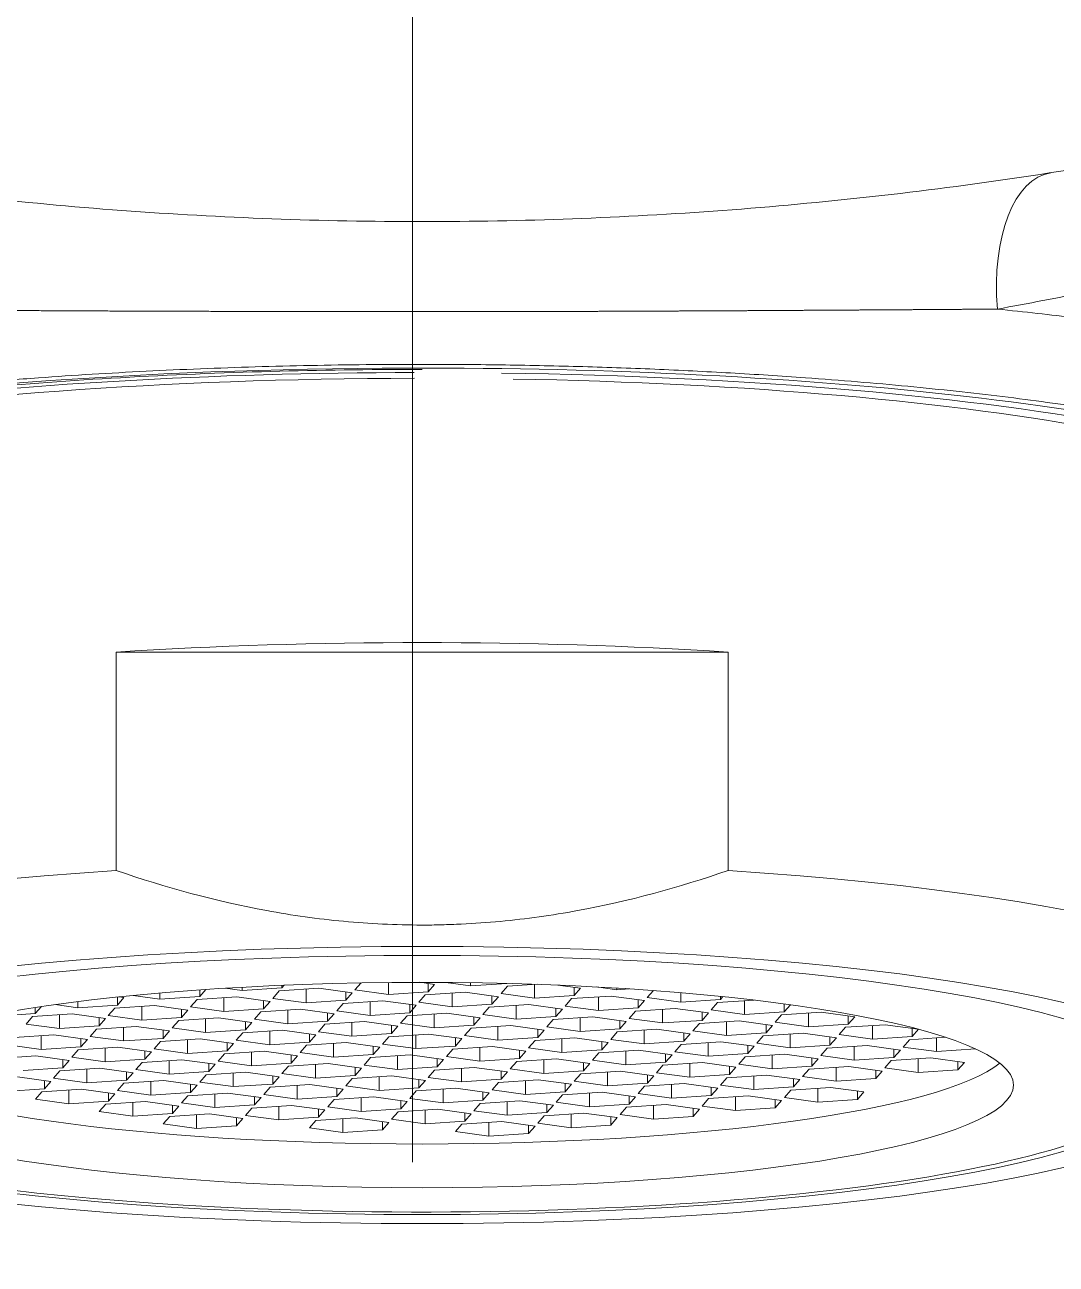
# Model space of a CAD drawing. Header units: millimetres. Extents: x 8809 to 9650, y -1874 to -1279.
# Drawn here: x 9049.25 to 9063.21, y -1495.87 to -1479.09 of the extents above; entities that cross this region are included whole.
import ezdxf

# ---------------------------------------------------------------- set-up
doc = ezdxf.new("R2010")
doc.units = ezdxf.units.MM
doc.linetypes.add('CENTER2', pattern=[28.575, 19.05, -3.175, 3.175, -3.175])
doc.layers.add('CENTER', color=1, linetype='CENTER2', lineweight=15)

msp = doc.modelspace()

# ---------------------------------------------------------------- linework, layer by layer
at = {"linetype": 'Continuous', "lineweight": 18, "extrusion": (0, 1, 0)}
for p, q in [((9058.767, -1487.584), (9050.488, -1487.584)), ((9050.488, -1490.538), (9050.488, -1487.584)), ((9058.767, -1487.584), (9058.767, -1490.538)), ((9052.729, -1492.127), (9052.761, -1492.091)), ((9052.729, -1492.127), (9052.729, -1492.092)), ((9053.718, -1492.153), (9053.8, -1492.06)), ((9054.17, -1492.215), (9054.17, -1492.055)), ((9054.595, -1492.052), (9054.794, -1492.08)), ((9054.707, -1492.179), (9054.707, -1492.068)), ((9054.794, -1492.08), (9054.707, -1492.179)), ((9055.282, -1492.1), (9054.946, -1492.054)), ((9055.282, -1492.1), (9055.282, -1492.057)), ((9055.773, -1492.067), (9055.282, -1492.1)), ((9055.782, -1492.106), (9056.182, -1492.079)), ((9056.147, -1492.267), (9056.147, -1492.081)), ((9056.464, -1492.09), (9056.771, -1492.132)), ((9050.505, -1492.359), (9050.505, -1492.251)), ((9050.505, -1492.359), (9050.592, -1492.259)), ((9050.592, -1492.259), (9050.521, -1492.249)), ((9050.719, -1492.229), (9051.08, -1492.279)), ((9051.08, -1492.279), (9051.08, -1492.196)), ((9051.08, -1492.279), (9051.617, -1492.243)), ((9052.118, -1492.249), (9051.581, -1492.285)), ((9051.617, -1492.243), (9051.699, -1492.149)), ((9051.617, -1492.243), (9051.617, -1492.155)), ((9051.945, -1492.447), (9051.945, -1492.261)), ((9051.963, -1492.132), (9052.192, -1492.163)), ((9052.569, -1492.311), (9052.118, -1492.249)), ((9052.192, -1492.163), (9052.192, -1492.118)), ((9052.192, -1492.163), (9052.729, -1492.127)), ((9052.693, -1492.169), (9052.606, -1492.269)), ((9052.606, -1492.269), (9053.058, -1492.331)), ((9053.23, -1492.133), (9052.693, -1492.169)), ((9053.058, -1492.331), (9053.058, -1492.145)), ((9053.681, -1492.195), (9053.23, -1492.133)), ((9053.595, -1492.295), (9053.595, -1492.183)), ((9053.595, -1492.295), (9053.681, -1492.195)), ((9054.17, -1492.215), (9053.718, -1492.153)), ((9054.707, -1492.179), (9054.17, -1492.215)), ((9054.583, -1492.321), (9054.67, -1492.221)), ((9054.67, -1492.221), (9055.207, -1492.185)), ((9055.035, -1492.383), (9055.035, -1492.197)), ((9055.207, -1492.185), (9055.659, -1492.247)), ((9055.572, -1492.347), (9055.572, -1492.235)), ((9055.659, -1492.247), (9055.572, -1492.347)), ((9055.696, -1492.205), (9055.782, -1492.106)), ((9056.147, -1492.267), (9055.696, -1492.205)), ((9056.684, -1492.231), (9056.147, -1492.267)), ((9056.648, -1492.273), (9057.185, -1492.237)), ((9056.684, -1492.231), (9056.684, -1492.12)), ((9056.771, -1492.132), (9056.684, -1492.231)), ((9057.26, -1492.152), (9056.988, -1492.114)), ((9057.013, -1492.435), (9057.013, -1492.249)), ((9057.185, -1492.237), (9057.636, -1492.299)), ((9057.26, -1492.152), (9057.26, -1492.13)), ((9057.428, -1492.14), (9057.26, -1492.152)), ((9057.673, -1492.257), (9057.755, -1492.163)), ((9058.125, -1492.319), (9057.673, -1492.257)), ((9058.125, -1492.319), (9058.125, -1492.192)), ((9058.662, -1492.283), (9058.662, -1492.242)), ((9058.695, -1492.245), (9058.662, -1492.283)), ((9049.393, -1492.474), (9049.476, -1492.379)), ((9049.393, -1492.474), (9049.393, -1492.391)), ((9049.661, -1492.352), (9049.968, -1492.395)), ((9049.968, -1492.395), (9049.968, -1492.312)), ((9049.968, -1492.395), (9050.505, -1492.359)), ((9050.468, -1492.401), (9050.381, -1492.5)), ((9051.005, -1492.365), (9050.468, -1492.401)), ((9050.833, -1492.562), (9050.833, -1492.376)), ((9051.457, -1492.427), (9051.005, -1492.365)), ((9051.37, -1492.526), (9051.37, -1492.415)), ((9051.37, -1492.526), (9051.457, -1492.427)), ((9051.581, -1492.285), (9051.494, -1492.385)), ((9051.494, -1492.385), (9051.945, -1492.447)), ((9051.945, -1492.447), (9052.482, -1492.411)), ((9052.446, -1492.453), (9052.983, -1492.417)), ((9052.482, -1492.411), (9052.482, -1492.299)), ((9052.482, -1492.411), (9052.569, -1492.311)), ((9052.811, -1492.614), (9052.811, -1492.428)), ((9052.983, -1492.417), (9053.435, -1492.479)), ((9053.058, -1492.331), (9053.595, -1492.295)), ((9053.558, -1492.337), (9053.471, -1492.437)), ((9053.471, -1492.437), (9053.923, -1492.499)), ((9054.095, -1492.301), (9053.558, -1492.337)), ((9053.923, -1492.499), (9053.923, -1492.313)), ((9054.547, -1492.363), (9054.095, -1492.301)), ((9054.46, -1492.463), (9054.46, -1492.351)), ((9054.46, -1492.463), (9054.547, -1492.363)), ((9055.035, -1492.383), (9054.583, -1492.321)), ((9055.572, -1492.347), (9055.035, -1492.383)), ((9055.449, -1492.489), (9055.535, -1492.389)), ((9055.535, -1492.389), (9056.072, -1492.353)), ((9055.9, -1492.55), (9055.9, -1492.365)), ((9056.072, -1492.353), (9056.524, -1492.415)), ((9056.437, -1492.515), (9056.437, -1492.403)), ((9056.524, -1492.415), (9056.437, -1492.515)), ((9056.561, -1492.373), (9056.648, -1492.273)), ((9057.013, -1492.435), (9056.561, -1492.373)), ((9057.55, -1492.399), (9057.013, -1492.435)), ((9057.513, -1492.441), (9058.05, -1492.405)), ((9057.55, -1492.399), (9057.55, -1492.287)), ((9057.636, -1492.299), (9057.55, -1492.399)), ((9057.878, -1492.602), (9057.878, -1492.417)), ((9058.05, -1492.405), (9058.502, -1492.467)), ((9058.662, -1492.283), (9058.125, -1492.319)), ((9058.538, -1492.425), (9058.625, -1492.325)), ((9058.99, -1492.487), (9058.538, -1492.425)), ((9058.625, -1492.325), (9059.12, -1492.292)), ((9058.99, -1492.487), (9058.99, -1492.301)), ((9059.527, -1492.451), (9059.527, -1492.343)), ((9059.611, -1492.355), (9059.527, -1492.451)), ((9048.856, -1492.51), (9049.393, -1492.474)), ((9049.356, -1492.516), (9049.269, -1492.616)), ((9049.893, -1492.48), (9049.356, -1492.516)), ((9049.721, -1492.678), (9049.721, -1492.492)), ((9050.345, -1492.542), (9049.893, -1492.48)), ((9050.258, -1492.642), (9050.258, -1492.53)), ((9050.258, -1492.642), (9050.345, -1492.542)), ((9050.381, -1492.5), (9050.833, -1492.562)), ((9050.833, -1492.562), (9051.37, -1492.526)), ((9051.247, -1492.668), (9051.334, -1492.568)), ((9051.334, -1492.568), (9051.871, -1492.532)), ((9051.698, -1492.73), (9051.698, -1492.544)), ((9051.871, -1492.532), (9052.322, -1492.594)), ((9052.235, -1492.694), (9052.235, -1492.582)), ((9052.322, -1492.594), (9052.235, -1492.694)), ((9052.359, -1492.552), (9052.446, -1492.453)), ((9052.811, -1492.614), (9052.359, -1492.552)), ((9053.348, -1492.578), (9052.811, -1492.614)), ((9053.311, -1492.62), (9053.848, -1492.584)), ((9053.348, -1492.578), (9053.348, -1492.467)), ((9053.435, -1492.479), (9053.348, -1492.578)), ((9053.676, -1492.782), (9053.676, -1492.596)), ((9053.848, -1492.584), (9054.3, -1492.646)), ((9053.923, -1492.499), (9054.46, -1492.463)), ((9054.423, -1492.505), (9054.336, -1492.604)), ((9054.336, -1492.604), (9054.788, -1492.666)), ((9054.96, -1492.469), (9054.423, -1492.505)), ((9054.788, -1492.666), (9054.788, -1492.48)), ((9055.412, -1492.531), (9054.96, -1492.469)), ((9055.325, -1492.63), (9055.325, -1492.519)), ((9055.325, -1492.63), (9055.412, -1492.531)), ((9055.9, -1492.55), (9055.449, -1492.489)), ((9056.437, -1492.515), (9055.9, -1492.55)), ((9056.314, -1492.656), (9056.401, -1492.557)), ((9056.401, -1492.557), (9056.938, -1492.521)), ((9056.766, -1492.718), (9056.766, -1492.532)), ((9056.938, -1492.521), (9057.389, -1492.583)), ((9057.303, -1492.682), (9057.303, -1492.571)), ((9057.389, -1492.583), (9057.303, -1492.682)), ((9057.426, -1492.541), (9057.513, -1492.441)), ((9057.878, -1492.602), (9057.426, -1492.541)), ((9058.415, -1492.567), (9057.878, -1492.602)), ((9058.378, -1492.609), (9058.915, -1492.573)), ((9058.415, -1492.567), (9058.415, -1492.455)), ((9058.502, -1492.467), (9058.415, -1492.567)), ((9058.743, -1492.77), (9058.743, -1492.584)), ((9058.915, -1492.573), (9059.367, -1492.635)), ((9059.527, -1492.451), (9058.99, -1492.487)), ((9059.404, -1492.593), (9059.49, -1492.493)), ((9059.855, -1492.654), (9059.404, -1492.593)), ((9059.49, -1492.493), (9060.027, -1492.457)), ((9059.855, -1492.654), (9059.855, -1492.469)), ((9060.027, -1492.457), (9060.479, -1492.519)), ((9060.392, -1492.619), (9060.392, -1492.507)), ((9060.479, -1492.519), (9060.392, -1492.619)), ((9049.109, -1492.8), (9049.646, -1492.764)), ((9049.269, -1492.616), (9049.721, -1492.678)), ((9049.646, -1492.764), (9050.098, -1492.826)), ((9049.721, -1492.678), (9050.258, -1492.642)), ((9050.135, -1492.784), (9050.221, -1492.684)), ((9050.221, -1492.684), (9050.758, -1492.648)), ((9050.586, -1492.845), (9050.586, -1492.66)), ((9050.758, -1492.648), (9051.21, -1492.71)), ((9051.123, -1492.81), (9051.123, -1492.698)), ((9051.21, -1492.71), (9051.123, -1492.81)), ((9051.698, -1492.73), (9051.247, -1492.668)), ((9052.235, -1492.694), (9051.698, -1492.73)), ((9052.112, -1492.836), (9052.199, -1492.736)), ((9052.199, -1492.736), (9052.736, -1492.7)), ((9052.564, -1492.897), (9052.564, -1492.712)), ((9052.736, -1492.7), (9053.188, -1492.762)), ((9053.101, -1492.862), (9053.101, -1492.75)), ((9053.188, -1492.762), (9053.101, -1492.862)), ((9053.224, -1492.72), (9053.311, -1492.62)), ((9053.676, -1492.782), (9053.224, -1492.72)), ((9054.213, -1492.746), (9053.676, -1492.782)), ((9054.176, -1492.788), (9054.713, -1492.752)), ((9054.213, -1492.746), (9054.213, -1492.634)), ((9054.3, -1492.646), (9054.213, -1492.746)), ((9054.541, -1492.949), (9054.541, -1492.764)), ((9054.713, -1492.752), (9055.165, -1492.814)), ((9054.788, -1492.666), (9055.325, -1492.63)), ((9055.202, -1492.772), (9055.289, -1492.672)), ((9055.653, -1492.834), (9055.202, -1492.772)), ((9055.289, -1492.672), (9055.826, -1492.636)), ((9055.653, -1492.834), (9055.653, -1492.648)), ((9055.826, -1492.636), (9056.277, -1492.698)), ((9056.19, -1492.798), (9056.19, -1492.686)), ((9056.277, -1492.698), (9056.19, -1492.798)), ((9056.766, -1492.718), (9056.314, -1492.656)), ((9057.303, -1492.682), (9056.766, -1492.718)), ((9057.179, -1492.824), (9057.266, -1492.724)), ((9057.266, -1492.724), (9057.803, -1492.688)), ((9057.631, -1492.886), (9057.631, -1492.7)), ((9057.803, -1492.688), (9058.255, -1492.75)), ((9058.168, -1492.85), (9058.168, -1492.738)), ((9058.255, -1492.75), (9058.168, -1492.85)), ((9058.291, -1492.708), (9058.378, -1492.609)), ((9058.743, -1492.77), (9058.291, -1492.708)), ((9059.28, -1492.734), (9058.743, -1492.77)), ((9059.243, -1492.776), (9059.78, -1492.74)), ((9059.28, -1492.734), (9059.28, -1492.623)), ((9059.367, -1492.635), (9059.28, -1492.734)), ((9059.608, -1492.938), (9059.608, -1492.752)), ((9059.78, -1492.74), (9060.232, -1492.802)), ((9060.392, -1492.619), (9059.855, -1492.654)), ((9060.269, -1492.76), (9060.356, -1492.661)), ((9060.721, -1492.822), (9060.269, -1492.76)), ((9060.356, -1492.661), (9060.893, -1492.625)), ((9060.721, -1492.822), (9060.721, -1492.636)), ((9060.893, -1492.625), (9061.34, -1492.686)), ((9061.258, -1492.786), (9061.258, -1492.675)), ((9061.344, -1492.687), (9061.258, -1492.786)), ((9049.474, -1492.961), (9049.022, -1492.899)), ((9049.474, -1492.961), (9049.474, -1492.775)), ((9050.011, -1492.925), (9049.474, -1492.961)), ((9049.974, -1492.967), (9050.511, -1492.931)), ((9050.011, -1492.925), (9050.011, -1492.814)), ((9050.098, -1492.826), (9050.011, -1492.925)), ((9050.586, -1492.845), (9050.135, -1492.784)), ((9050.511, -1492.931), (9050.963, -1492.993)), ((9051.123, -1492.81), (9050.586, -1492.845)), ((9051, -1492.951), (9051.087, -1492.852)), ((9051.087, -1492.852), (9051.624, -1492.816)), ((9051.452, -1493.013), (9051.452, -1492.827)), ((9051.624, -1492.816), (9052.075, -1492.878)), ((9051.989, -1492.977), (9051.989, -1492.866)), ((9052.075, -1492.878), (9051.989, -1492.977)), ((9052.564, -1492.897), (9052.112, -1492.836)), ((9053.101, -1492.862), (9052.564, -1492.897)), ((9052.977, -1493.003), (9053.064, -1492.904)), ((9053.064, -1492.904), (9053.601, -1492.868)), ((9053.429, -1493.065), (9053.429, -1492.879)), ((9053.601, -1492.868), (9054.053, -1492.93)), ((9053.966, -1493.029), (9053.966, -1492.918)), ((9054.053, -1492.93), (9053.966, -1493.029)), ((9054.089, -1492.888), (9054.176, -1492.788)), ((9054.541, -1492.949), (9054.089, -1492.888)), ((9055.078, -1492.914), (9054.541, -1492.949)), ((9055.042, -1492.956), (9055.579, -1492.92)), ((9055.078, -1492.914), (9055.078, -1492.802)), ((9055.165, -1492.814), (9055.078, -1492.914)), ((9055.406, -1493.117), (9055.406, -1492.931)), ((9055.579, -1492.92), (9056.03, -1492.982)), ((9056.19, -1492.798), (9055.653, -1492.834)), ((9056.067, -1492.939), (9056.154, -1492.84)), ((9056.519, -1493.001), (9056.067, -1492.939)), ((9056.154, -1492.84), (9056.691, -1492.804)), ((9056.519, -1493.001), (9056.519, -1492.815)), ((9056.691, -1492.804), (9057.143, -1492.866)), ((9057.056, -1492.965), (9057.056, -1492.854)), ((9057.143, -1492.866), (9057.056, -1492.965)), ((9057.631, -1492.886), (9057.179, -1492.824)), ((9058.168, -1492.85), (9057.631, -1492.886)), ((9058.044, -1492.991), (9058.131, -1492.892)), ((9058.131, -1492.892), (9058.668, -1492.856)), ((9058.496, -1493.053), (9058.496, -1492.867)), ((9058.668, -1492.856), (9059.12, -1492.918)), ((9059.033, -1493.017), (9059.033, -1492.906)), ((9059.12, -1492.918), (9059.033, -1493.017)), ((9059.157, -1492.876), (9059.243, -1492.776)), ((9059.608, -1492.938), (9059.157, -1492.876)), ((9060.145, -1492.902), (9059.608, -1492.938)), ((9060.109, -1492.944), (9060.646, -1492.908)), ((9060.145, -1492.902), (9060.145, -1492.79)), ((9060.232, -1492.802), (9060.145, -1492.902)), ((9060.474, -1493.105), (9060.474, -1492.919)), ((9060.646, -1492.908), (9061.097, -1492.97)), ((9061.258, -1492.786), (9060.721, -1492.822)), ((9061.134, -1492.928), (9061.221, -1492.828)), ((9061.586, -1492.99), (9061.134, -1492.928)), ((9061.221, -1492.828), (9061.709, -1492.796)), ((9061.586, -1492.99), (9061.586, -1492.804)), ((9048.862, -1493.083), (9049.399, -1493.047)), ((9049.399, -1493.047), (9049.851, -1493.109)), ((9049.764, -1493.208), (9049.764, -1493.097)), ((9049.888, -1493.067), (9049.974, -1492.967)), ((9050.339, -1493.129), (9049.888, -1493.067)), ((9050.339, -1493.129), (9050.339, -1492.943)), ((9050.876, -1493.093), (9050.339, -1493.129)), ((9050.84, -1493.135), (9051.377, -1493.099)), ((9050.876, -1493.093), (9050.876, -1492.981)), ((9050.963, -1492.993), (9050.876, -1493.093)), ((9051.452, -1493.013), (9051, -1492.951)), ((9051.377, -1493.099), (9051.828, -1493.161)), ((9051.989, -1492.977), (9051.452, -1493.013)), ((9051.865, -1493.119), (9051.952, -1493.019)), ((9051.952, -1493.019), (9052.489, -1492.983)), ((9052.317, -1493.181), (9052.317, -1492.995)), ((9052.489, -1492.983), (9052.941, -1493.045)), ((9052.854, -1493.145), (9052.854, -1493.033)), ((9052.941, -1493.045), (9052.854, -1493.145)), ((9053.429, -1493.065), (9052.977, -1493.003)), ((9053.966, -1493.029), (9053.429, -1493.065)), ((9053.843, -1493.171), (9053.929, -1493.071)), ((9053.929, -1493.071), (9054.466, -1493.035)), ((9054.294, -1493.233), (9054.294, -1493.047)), ((9054.466, -1493.035), (9054.918, -1493.097)), ((9054.831, -1493.197), (9054.831, -1493.085)), ((9054.918, -1493.097), (9054.831, -1493.197)), ((9054.955, -1493.055), (9055.042, -1492.956)), ((9055.406, -1493.117), (9054.955, -1493.055)), ((9055.943, -1493.081), (9055.406, -1493.117)), ((9055.907, -1493.123), (9056.444, -1493.087)), ((9055.943, -1493.081), (9055.943, -1492.97)), ((9056.03, -1492.982), (9055.943, -1493.081)), ((9056.272, -1493.285), (9056.272, -1493.099)), ((9056.444, -1493.087), (9056.896, -1493.149)), ((9057.056, -1492.965), (9056.519, -1493.001)), ((9056.932, -1493.107), (9057.019, -1493.008)), ((9057.384, -1493.169), (9056.932, -1493.107)), ((9057.019, -1493.008), (9057.556, -1492.972)), ((9057.384, -1493.169), (9057.384, -1492.983)), ((9057.556, -1492.972), (9058.008, -1493.034)), ((9057.921, -1493.133), (9057.921, -1493.022)), ((9058.008, -1493.034), (9057.921, -1493.133)), ((9058.496, -1493.053), (9058.044, -1492.991)), ((9059.033, -1493.017), (9058.496, -1493.053)), ((9058.91, -1493.159), (9058.997, -1493.06)), ((9058.997, -1493.06), (9059.534, -1493.024)), ((9059.361, -1493.221), (9059.361, -1493.035)), ((9059.534, -1493.024), (9059.985, -1493.086)), ((9059.898, -1493.185), (9059.898, -1493.074)), ((9059.985, -1493.086), (9059.898, -1493.185)), ((9060.022, -1493.043), (9060.109, -1492.944)), ((9060.474, -1493.105), (9060.022, -1493.043)), ((9061.011, -1493.069), (9060.474, -1493.105)), ((9060.974, -1493.111), (9061.511, -1493.076)), ((9061.011, -1493.069), (9061.011, -1492.958)), ((9061.097, -1492.97), (9061.011, -1493.069)), ((9061.339, -1493.273), (9061.339, -1493.087)), ((9061.511, -1493.076), (9061.963, -1493.137)), ((9062.118, -1492.954), (9061.586, -1492.99)), ((9049.764, -1493.208), (9049.227, -1493.244)), ((9049.641, -1493.35), (9049.727, -1493.251)), ((9049.727, -1493.251), (9050.264, -1493.215)), ((9049.851, -1493.109), (9049.764, -1493.208)), ((9050.092, -1493.412), (9050.092, -1493.226)), ((9050.264, -1493.215), (9050.716, -1493.277)), ((9050.629, -1493.376), (9050.629, -1493.265)), ((9050.716, -1493.277), (9050.629, -1493.376)), ((9050.753, -1493.234), (9050.84, -1493.135)), ((9051.205, -1493.296), (9050.753, -1493.234)), ((9051.205, -1493.296), (9051.205, -1493.11)), ((9051.742, -1493.26), (9051.205, -1493.296)), ((9051.705, -1493.303), (9052.242, -1493.267)), ((9051.742, -1493.26), (9051.742, -1493.149)), ((9051.828, -1493.161), (9051.742, -1493.26)), ((9052.317, -1493.181), (9051.865, -1493.119)), ((9052.242, -1493.267), (9052.694, -1493.329)), ((9052.854, -1493.145), (9052.317, -1493.181)), ((9052.73, -1493.286), (9052.817, -1493.187)), ((9052.817, -1493.187), (9053.354, -1493.151)), ((9053.182, -1493.348), (9053.182, -1493.162)), ((9053.354, -1493.151), (9053.806, -1493.213)), ((9053.719, -1493.312), (9053.719, -1493.201)), ((9053.806, -1493.213), (9053.719, -1493.312)), ((9054.294, -1493.233), (9053.843, -1493.171)), ((9054.831, -1493.197), (9054.294, -1493.233)), ((9054.708, -1493.338), (9054.795, -1493.239)), ((9054.795, -1493.239), (9055.332, -1493.203)), ((9055.16, -1493.4), (9055.16, -1493.214)), ((9055.332, -1493.203), (9055.783, -1493.265)), ((9055.697, -1493.364), (9055.697, -1493.253)), ((9055.783, -1493.265), (9055.697, -1493.364)), ((9055.82, -1493.223), (9055.907, -1493.123)), ((9056.272, -1493.285), (9055.82, -1493.223)), ((9056.809, -1493.249), (9056.272, -1493.285)), ((9056.772, -1493.291), (9057.309, -1493.255)), ((9056.809, -1493.249), (9056.809, -1493.137)), ((9056.896, -1493.149), (9056.809, -1493.249)), ((9057.137, -1493.452), (9057.137, -1493.266)), ((9057.309, -1493.255), (9057.761, -1493.317)), ((9057.921, -1493.133), (9057.384, -1493.169)), ((9057.797, -1493.275), (9057.884, -1493.175)), ((9058.249, -1493.337), (9057.797, -1493.275)), ((9057.884, -1493.175), (9058.421, -1493.139)), ((9058.249, -1493.337), (9058.249, -1493.151)), ((9058.421, -1493.139), (9058.873, -1493.201)), ((9058.786, -1493.301), (9058.786, -1493.189)), ((9058.873, -1493.201), (9058.786, -1493.301)), ((9059.361, -1493.221), (9058.91, -1493.159)), ((9059.898, -1493.185), (9059.361, -1493.221)), ((9059.775, -1493.327), (9059.862, -1493.227)), ((9059.862, -1493.227), (9060.399, -1493.191)), ((9060.227, -1493.389), (9060.227, -1493.203)), ((9060.399, -1493.191), (9060.851, -1493.253)), ((9060.764, -1493.353), (9060.764, -1493.241)), ((9060.851, -1493.253), (9060.764, -1493.353)), ((9060.887, -1493.211), (9060.974, -1493.111)), ((9061.339, -1493.273), (9060.887, -1493.211)), ((9061.876, -1493.237), (9061.339, -1493.273)), ((9061.876, -1493.237), (9061.876, -1493.126)), ((9061.963, -1493.137), (9061.876, -1493.237)), ((9049.152, -1493.33), (9049.604, -1493.392)), ((9049.517, -1493.492), (9049.517, -1493.38)), ((9049.604, -1493.392), (9049.517, -1493.492)), ((9050.092, -1493.412), (9049.641, -1493.35)), ((9050.629, -1493.376), (9050.092, -1493.412)), ((9050.506, -1493.518), (9050.593, -1493.418)), ((9050.593, -1493.418), (9051.13, -1493.382)), ((9050.958, -1493.58), (9050.958, -1493.394)), ((9051.13, -1493.382), (9051.581, -1493.444)), ((9051.495, -1493.544), (9051.495, -1493.432)), ((9051.581, -1493.444), (9051.495, -1493.544)), ((9051.618, -1493.402), (9051.705, -1493.303)), ((9052.07, -1493.464), (9051.618, -1493.402)), ((9052.07, -1493.464), (9052.07, -1493.278)), ((9052.607, -1493.428), (9052.07, -1493.464)), ((9052.57, -1493.47), (9053.107, -1493.434)), ((9052.607, -1493.428), (9052.607, -1493.317)), ((9052.694, -1493.329), (9052.607, -1493.428)), ((9053.182, -1493.348), (9052.73, -1493.286)), ((9053.107, -1493.434), (9053.559, -1493.496)), ((9053.719, -1493.312), (9053.182, -1493.348)), ((9053.596, -1493.454), (9053.682, -1493.355)), ((9053.682, -1493.355), (9054.219, -1493.319)), ((9054.047, -1493.516), (9054.047, -1493.33)), ((9054.219, -1493.319), (9054.671, -1493.381)), ((9054.584, -1493.48), (9054.584, -1493.369)), ((9054.671, -1493.381), (9054.584, -1493.48)), ((9055.16, -1493.4), (9054.708, -1493.338)), ((9055.697, -1493.364), (9055.16, -1493.4)), ((9055.573, -1493.506), (9055.66, -1493.406)), ((9055.66, -1493.406), (9056.197, -1493.371)), ((9056.025, -1493.568), (9056.025, -1493.382)), ((9056.197, -1493.371), (9056.649, -1493.432)), ((9056.562, -1493.532), (9056.562, -1493.421)), ((9056.649, -1493.432), (9056.562, -1493.532)), ((9056.685, -1493.39), (9056.772, -1493.291)), ((9057.137, -1493.452), (9056.685, -1493.39)), ((9057.674, -1493.416), (9057.137, -1493.452)), ((9057.637, -1493.458), (9058.174, -1493.423)), ((9057.674, -1493.416), (9057.674, -1493.305)), ((9057.761, -1493.317), (9057.674, -1493.416)), ((9058.002, -1493.62), (9058.002, -1493.434)), ((9058.174, -1493.423), (9058.626, -1493.484)), ((9058.786, -1493.301), (9058.249, -1493.337)), ((9058.663, -1493.442), (9058.75, -1493.343)), ((9059.114, -1493.504), (9058.663, -1493.442)), ((9058.75, -1493.343), (9059.287, -1493.307)), ((9059.114, -1493.504), (9059.114, -1493.318)), ((9059.287, -1493.307), (9059.738, -1493.369)), ((9059.651, -1493.468), (9059.651, -1493.357)), ((9059.738, -1493.369), (9059.651, -1493.468)), ((9060.227, -1493.389), (9059.775, -1493.327)), ((9060.764, -1493.353), (9060.227, -1493.389)), ((9049.517, -1493.492), (9048.98, -1493.528)), ((9049.394, -1493.633), (9049.481, -1493.534)), ((9049.481, -1493.534), (9050.018, -1493.498)), ((9049.845, -1493.695), (9049.845, -1493.509)), ((9050.018, -1493.498), (9050.469, -1493.56)), ((9050.382, -1493.659), (9050.382, -1493.548)), ((9050.469, -1493.56), (9050.382, -1493.659)), ((9050.958, -1493.58), (9050.506, -1493.518)), ((9051.495, -1493.544), (9050.958, -1493.58)), ((9051.371, -1493.685), (9051.458, -1493.586)), ((9051.458, -1493.586), (9051.995, -1493.55)), ((9051.823, -1493.747), (9051.823, -1493.561)), ((9051.995, -1493.55), (9052.447, -1493.612)), ((9052.36, -1493.711), (9052.36, -1493.6)), ((9052.447, -1493.612), (9052.36, -1493.711)), ((9052.483, -1493.57), (9052.57, -1493.47)), ((9052.935, -1493.632), (9052.483, -1493.57)), ((9052.935, -1493.632), (9052.935, -1493.446)), ((9053.472, -1493.596), (9052.935, -1493.632)), ((9053.435, -1493.638), (9053.972, -1493.602)), ((9053.472, -1493.596), (9053.472, -1493.484)), ((9053.559, -1493.496), (9053.472, -1493.596)), ((9054.047, -1493.516), (9053.596, -1493.454)), ((9053.972, -1493.602), (9054.424, -1493.664)), ((9054.584, -1493.48), (9054.047, -1493.516)), ((9054.461, -1493.622), (9054.548, -1493.522)), ((9054.548, -1493.522), (9055.085, -1493.486)), ((9054.913, -1493.684), (9054.913, -1493.498)), ((9055.085, -1493.486), (9055.536, -1493.548)), ((9055.45, -1493.648), (9055.45, -1493.536)), ((9055.536, -1493.548), (9055.45, -1493.648)), ((9056.025, -1493.568), (9055.573, -1493.506)), ((9056.562, -1493.532), (9056.025, -1493.568)), ((9056.438, -1493.674), (9056.525, -1493.574)), ((9056.525, -1493.574), (9057.062, -1493.538)), ((9056.89, -1493.736), (9056.89, -1493.55)), ((9057.062, -1493.538), (9057.514, -1493.6)), ((9057.427, -1493.7), (9057.427, -1493.588)), ((9057.514, -1493.6), (9057.427, -1493.7)), ((9057.551, -1493.558), (9057.637, -1493.458)), ((9058.002, -1493.62), (9057.551, -1493.558)), ((9058.539, -1493.584), (9058.002, -1493.62)), ((9059.04, -1493.59), (9058.503, -1493.626)), ((9058.539, -1493.584), (9058.539, -1493.473)), ((9058.626, -1493.484), (9058.539, -1493.584)), ((9058.868, -1493.788), (9058.868, -1493.602)), ((9059.491, -1493.652), (9059.04, -1493.59)), ((9059.651, -1493.468), (9059.114, -1493.504)), ((9059.615, -1493.51), (9059.528, -1493.61)), ((9059.528, -1493.61), (9059.98, -1493.672)), ((9060.152, -1493.475), (9059.615, -1493.51)), ((9059.98, -1493.672), (9059.98, -1493.486)), ((9060.604, -1493.536), (9060.152, -1493.475)), ((9060.517, -1493.636), (9060.517, -1493.525)), ((9060.517, -1493.636), (9060.604, -1493.536)), ((9049.845, -1493.695), (9049.394, -1493.633)), ((9050.382, -1493.659), (9049.845, -1493.695)), ((9050.259, -1493.801), (9050.346, -1493.701)), ((9050.346, -1493.701), (9050.883, -1493.666)), ((9050.711, -1493.863), (9050.711, -1493.677)), ((9050.883, -1493.666), (9051.335, -1493.727)), ((9051.248, -1493.827), (9051.248, -1493.716)), ((9051.335, -1493.727), (9051.248, -1493.827)), ((9051.823, -1493.747), (9051.371, -1493.685)), ((9052.36, -1493.711), (9051.823, -1493.747)), ((9052.236, -1493.853), (9052.323, -1493.753)), ((9052.323, -1493.753), (9052.86, -1493.718)), ((9052.688, -1493.915), (9052.688, -1493.729)), ((9052.86, -1493.718), (9053.312, -1493.779)), ((9053.225, -1493.879), (9053.225, -1493.768)), ((9053.312, -1493.779), (9053.225, -1493.879)), ((9053.349, -1493.737), (9053.435, -1493.638)), ((9053.8, -1493.799), (9053.349, -1493.737)), ((9053.8, -1493.799), (9053.8, -1493.613)), ((9054.337, -1493.763), (9053.8, -1493.799)), ((9054.301, -1493.805), (9054.838, -1493.77)), ((9054.337, -1493.763), (9054.337, -1493.652)), ((9054.424, -1493.664), (9054.337, -1493.763)), ((9054.913, -1493.684), (9054.461, -1493.622)), ((9054.838, -1493.77), (9055.289, -1493.831)), ((9055.45, -1493.648), (9054.913, -1493.684)), ((9055.326, -1493.789), (9055.413, -1493.69)), ((9055.413, -1493.69), (9055.95, -1493.654)), ((9055.778, -1493.851), (9055.778, -1493.665)), ((9055.95, -1493.654), (9056.402, -1493.716)), ((9056.315, -1493.815), (9056.315, -1493.704)), ((9056.402, -1493.716), (9056.315, -1493.815)), ((9056.89, -1493.736), (9056.438, -1493.674)), ((9057.427, -1493.7), (9056.89, -1493.736)), ((9057.39, -1493.742), (9057.304, -1493.841)), ((9057.927, -1493.706), (9057.39, -1493.742)), ((9057.755, -1493.903), (9057.755, -1493.717)), ((9058.379, -1493.768), (9057.927, -1493.706)), ((9058.292, -1493.867), (9058.292, -1493.756)), ((9058.292, -1493.867), (9058.379, -1493.768)), ((9058.503, -1493.626), (9058.416, -1493.726)), ((9058.416, -1493.726), (9058.868, -1493.788)), ((9058.868, -1493.788), (9059.405, -1493.752)), ((9059.405, -1493.752), (9059.405, -1493.64)), ((9059.405, -1493.752), (9059.491, -1493.652)), ((9059.98, -1493.672), (9060.517, -1493.636)), ((9050.711, -1493.863), (9050.259, -1493.801)), ((9051.248, -1493.827), (9050.711, -1493.863)), ((9051.124, -1493.969), (9051.211, -1493.869)), ((9051.211, -1493.869), (9051.748, -1493.833)), ((9051.576, -1494.031), (9051.576, -1493.845)), ((9051.748, -1493.833), (9052.2, -1493.895)), ((9052.113, -1493.995), (9052.113, -1493.883)), ((9052.2, -1493.895), (9052.113, -1493.995)), ((9052.688, -1493.915), (9052.236, -1493.853)), ((9053.225, -1493.879), (9052.688, -1493.915)), ((9053.102, -1494.021), (9053.189, -1493.921)), ((9053.189, -1493.921), (9053.726, -1493.885)), ((9053.553, -1494.083), (9053.553, -1493.897)), ((9053.726, -1493.885), (9054.177, -1493.947)), ((9054.09, -1494.047), (9054.09, -1493.935)), ((9054.177, -1493.947), (9054.09, -1494.047)), ((9054.214, -1493.905), (9054.301, -1493.805)), ((9054.666, -1493.967), (9054.214, -1493.905)), ((9054.666, -1493.967), (9054.666, -1493.781)), ((9055.203, -1493.931), (9054.666, -1493.967)), ((9055.703, -1493.937), (9055.166, -1493.973)), ((9055.203, -1493.931), (9055.203, -1493.82)), ((9055.289, -1493.831), (9055.203, -1493.931)), ((9055.778, -1493.851), (9055.326, -1493.789)), ((9056.155, -1493.999), (9055.703, -1493.937)), ((9056.315, -1493.815), (9055.778, -1493.851)), ((9056.278, -1493.857), (9056.191, -1493.957)), ((9056.815, -1493.821), (9056.278, -1493.857)), ((9056.643, -1494.019), (9056.643, -1493.833)), ((9057.267, -1493.883), (9056.815, -1493.821)), ((9057.18, -1493.983), (9057.18, -1493.872)), ((9057.18, -1493.983), (9057.267, -1493.883)), ((9057.304, -1493.841), (9057.755, -1493.903)), ((9057.755, -1493.903), (9058.292, -1493.867)), ((9051.576, -1494.031), (9051.124, -1493.969)), ((9052.113, -1493.995), (9051.576, -1494.031)), ((9053.553, -1494.083), (9053.102, -1494.021)), ((9054.09, -1494.047), (9053.553, -1494.083)), ((9055.166, -1493.973), (9055.079, -1494.073)), ((9055.079, -1494.073), (9055.531, -1494.135)), ((9055.531, -1494.135), (9055.531, -1493.949)), ((9055.531, -1494.135), (9056.068, -1494.099)), ((9056.068, -1494.099), (9056.068, -1493.987)), ((9056.068, -1494.099), (9056.155, -1493.999)), ((9056.191, -1493.957), (9056.643, -1494.019)), ((9056.643, -1494.019), (9057.18, -1493.983))]:
    msp.add_line(p, q, dxfattribs=at)
at = {"linetype": 'Continuous', "lineweight": 18}
for centre, major_axis, ratio, start_param, end_param in [((9063.443, -1483.071), (-0.309, 1.976), 0.50551, 0, 1.426211), ((9054.627, -1486.056), (-12.55, 0), 0.173648, 4.720643, 6.267877), ((9054.627, -1486.056), (-13, 0), 0.173648, 4.720544, 5.956663), ((9054.627, -1486.056), (-13.35, 0), 0.173648, 3.528892, 4.727312), ((9054.627, -1486.056), (-13, 0), 0.173648, 3.126284, 4.629635), ((9054.627, -1486.056), (-12.55, 0), 0.173648, 3.154657, 4.614172), ((9054.627, -1489.502), (11.8, 0), 0.173648, 1.212343, 1.929249), ((9054.627, -1492.457), (-11.8, 0), 0.173648, 5.070842, 6.460415), ((9054.627, -1492.457), (-11.8, 0), 0.173648, 2.964363, 4.353936), ((9054.627, -1492.851), (-8, 0), 0.173648, 0.214393, 2.927256), ((9054.627, -1493.442), (-9.9, 0), 0.173648, 0, 1.420568), ((9054.627, -1493.442), (-9.9, 0), 0.173648, 1.420568, 3.14167)]:
    msp.add_ellipse(centre, major_axis=major_axis, ratio=ratio, start_param=start_param, end_param=end_param, dxfattribs=at)
at = {"linetype": 'Continuous', "lineweight": 13}
msp.add_ellipse((9054.627, -1486.056), major_axis=(-13.35, 0), ratio=0.173648, start_param=4.727312, end_param=6.283185, dxfattribs=at)
at = {"linetype": 'Continuous', "lineweight": 18}
for major_axis in [(10.8, 0), (10.1, 0), (-8, 0)]:
    msp.add_ellipse((9054.627, -1493.442), major_axis=major_axis, ratio=0.173648, dxfattribs=at)
for points, knots in [([(9070.667, -1479.369), (9069.369, -1479.763), (9068.057, -1480.11), (9065.411, -1480.707), (9064.077, -1480.956), (9061.394, -1481.355), (9060.045, -1481.505), (9057.34, -1481.705), (9055.984, -1481.756), (9053.271, -1481.756), (9051.915, -1481.705), (9049.21, -1481.505), (9047.861, -1481.355), (9045.178, -1480.956), (9043.843, -1480.707), (9041.197, -1480.11), (9039.885, -1479.763), (9038.588, -1479.369)], [0, 0, 0, 0, 0.125, 0.125, 0.25, 0.25, 0.375, 0.375, 0.5, 0.5, 0.625, 0.625, 0.75, 0.75, 0.875, 0.875, 1, 1, 1, 1]), ([(9069.964, -1480.798), (9069.964, -1480.799), (9069.964, -1480.799), (9069.959, -1480.807), (9069.934, -1480.821), (9069.853, -1480.858), (9069.795, -1480.881), (9069.652, -1480.937), (9069.567, -1480.969), (9069.372, -1481.04), (9069.263, -1481.079), (9069.086, -1481.143), (9069.024, -1481.164), (9068.93, -1481.198), (9068.881, -1481.215), (9068.824, -1481.235), (9068.795, -1481.246), (9068.78, -1481.251), (9068.773, -1481.253), (9068.769, -1481.255), (9068.768, -1481.255), (9068.767, -1481.256), (9068.766, -1481.256), (9068.635, -1481.302), (9068.492, -1481.354), (9068.255, -1481.439), (9068.173, -1481.468), (9068.002, -1481.529), (9067.913, -1481.561), (9067.634, -1481.658), (9067.432, -1481.726), (9066.991, -1481.868), (9066.752, -1481.941), (9066.233, -1482.091), (9065.954, -1482.168), (9065.505, -1482.283), (9065.35, -1482.322), (9065.03, -1482.399), (9064.865, -1482.438), (9064.354, -1482.554), (9063.993, -1482.632), (9063.421, -1482.748), (9063.226, -1482.786), (9062.825, -1482.863), (9062.62, -1482.902), (9062.41, -1482.94)], [0, 0, 0, 0, 0.005508, 0.005508, 0.082007, 0.082007, 0.158506, 0.158506, 0.235006, 0.235006, 0.311505, 0.311505, 0.349755, 0.349755, 0.36888, 0.378442, 0.383223, 0.385614, 0.386809, 0.387407, 0.387706, 0.387706, 0.388005, 0.388005, 0.464504, 0.464504, 0.502754, 0.502754, 0.541004, 0.541004, 0.617503, 0.617503, 0.694002, 0.694002, 0.770502, 0.770502, 0.808751, 0.808751, 0.847001, 0.847001, 0.923501, 0.923501, 0.96175, 0.96175, 1, 1, 1, 1]), ([(9062.411, -1482.94), (9062.394, -1482.941), (9062.36, -1482.941), (9062.309, -1482.941), (9062.258, -1482.941), (9062.207, -1482.942), (9062.155, -1482.942), (9062.104, -1482.942), (9062.053, -1482.943), (9062.001, -1482.943), (9061.949, -1482.943), (9061.898, -1482.944), (9061.846, -1482.944), (9061.794, -1482.944), (9061.742, -1482.945), (9061.69, -1482.945), (9061.638, -1482.946), (9061.585, -1482.946), (9061.533, -1482.946), (9061.481, -1482.947), (9061.428, -1482.947), (9061.375, -1482.947), (9061.323, -1482.948), (9061.27, -1482.948), (9061.217, -1482.948), (9061.164, -1482.949), (9061.111, -1482.949), (9061.058, -1482.949), (9061.005, -1482.95), (9060.951, -1482.95), (9060.898, -1482.95), (9060.845, -1482.951), (9060.791, -1482.951), (9060.737, -1482.951), (9060.684, -1482.952), (9060.63, -1482.952), (9060.576, -1482.952), (9060.523, -1482.953), (9060.469, -1482.953), (9060.415, -1482.953), (9060.361, -1482.954), (9060.307, -1482.954), (9060.253, -1482.954), (9060.199, -1482.955), (9060.145, -1482.955), (9060.091, -1482.955), (9060.037, -1482.956), (9059.983, -1482.956), (9059.929, -1482.956), (9059.875, -1482.957), (9059.821, -1482.957), (9059.767, -1482.957), (9059.712, -1482.958), (9059.658, -1482.958), (9059.604, -1482.958), (9059.55, -1482.959), (9059.495, -1482.959), (9059.441, -1482.959), (9059.387, -1482.96), (9059.333, -1482.96), (9059.278, -1482.96), (9059.224, -1482.961), (9059.169, -1482.961), (9059.115, -1482.961), (9059.061, -1482.961), (9059.006, -1482.962), (9058.952, -1482.962), (9058.898, -1482.962), (9058.843, -1482.963), (9058.789, -1482.963), (9058.734, -1482.963), (9058.68, -1482.964), (9058.625, -1482.964), (9058.571, -1482.964), (9058.516, -1482.964), (9058.462, -1482.965), (9058.407, -1482.965), (9058.353, -1482.965), (9058.299, -1482.965), (9058.244, -1482.966), (9058.19, -1482.966), (9058.135, -1482.966), (9058.081, -1482.966), (9058.026, -1482.967), (9057.972, -1482.967), (9057.917, -1482.967), (9057.863, -1482.967), (9057.808, -1482.968), (9057.754, -1482.968), (9057.699, -1482.968), (9057.645, -1482.968), (9057.59, -1482.968), (9057.536, -1482.969), (9057.481, -1482.969), (9057.427, -1482.969), (9057.372, -1482.969), (9057.318, -1482.969), (9057.264, -1482.97), (9057.209, -1482.97), (9057.155, -1482.97), (9057.1, -1482.97), (9057.046, -1482.97), (9056.992, -1482.971), (9056.937, -1482.971), (9056.883, -1482.971), (9056.829, -1482.971), (9056.774, -1482.971), (9056.72, -1482.971), (9056.666, -1482.972), (9056.611, -1482.972), (9056.557, -1482.972), (9056.503, -1482.972), (9056.448, -1482.972), (9056.394, -1482.972), (9056.34, -1482.972), (9056.286, -1482.972), (9056.231, -1482.973), (9056.177, -1482.973), (9056.123, -1482.973), (9056.069, -1482.973), (9056.015, -1482.973), (9055.961, -1482.973), (9055.906, -1482.973), (9055.852, -1482.973), (9055.798, -1482.973), (9055.744, -1482.973), (9055.69, -1482.974), (9055.636, -1482.974), (9055.582, -1482.974), (9055.528, -1482.974), (9055.474, -1482.974), (9055.42, -1482.974), (9055.366, -1482.974), (9055.312, -1482.974), (9055.258, -1482.974), (9055.205, -1482.974), (9055.151, -1482.974), (9055.097, -1482.974), (9055.043, -1482.974), (9054.989, -1482.974), (9054.936, -1482.974), (9054.882, -1482.974), (9054.828, -1482.974), (9054.775, -1482.974), (9054.721, -1482.974), (9054.667, -1482.974), (9054.614, -1482.974), (9054.543, -1482.974), (9054.454, -1482.974), (9054.347, -1482.974), (9054.24, -1482.974), (9054.133, -1482.974), (9054.026, -1482.974), (9053.919, -1482.974), (9053.813, -1482.974), (9053.706, -1482.974), (9053.599, -1482.973), (9053.492, -1482.973), (9053.386, -1482.973), (9053.279, -1482.973), (9053.173, -1482.973), (9053.066, -1482.973), (9052.959, -1482.973), (9052.853, -1482.973), (9052.747, -1482.972), (9052.64, -1482.972), (9052.534, -1482.972), (9052.428, -1482.972), (9052.322, -1482.972), (9052.216, -1482.972), (9052.11, -1482.971), (9052.004, -1482.971), (9051.898, -1482.971), (9051.792, -1482.971), (9051.687, -1482.97), (9051.581, -1482.97), (9051.476, -1482.97), (9051.371, -1482.969), (9051.265, -1482.969), (9051.16, -1482.969), (9051.055, -1482.969), (9050.951, -1482.968), (9050.846, -1482.968), (9050.741, -1482.967), (9050.637, -1482.967), (9050.533, -1482.967), (9050.428, -1482.966), (9050.324, -1482.966), (9050.221, -1482.965), (9050.117, -1482.965), (9050.013, -1482.964), (9049.91, -1482.964), (9049.807, -1482.963), (9049.704, -1482.963), (9049.601, -1482.962), (9049.498, -1482.962), (9049.396, -1482.961), (9049.294, -1482.961), (9049.192, -1482.96), (9049.09, -1482.959), (9048.989, -1482.959), (9048.888, -1482.958), (9048.787, -1482.957), (9048.687, -1482.957), (9048.587, -1482.956), (9048.487, -1482.955), (9048.387, -1482.954), (9048.288, -1482.954), (9048.189, -1482.953), (9048.091, -1482.952), (9047.992, -1482.951), (9047.894, -1482.95), (9047.797, -1482.95), (9047.7, -1482.949), (9047.603, -1482.948), (9047.507, -1482.947), (9047.411, -1482.946), (9047.315, -1482.945), (9047.22, -1482.944), (9047.125, -1482.943), (9047.03, -1482.942), (9046.936, -1482.942), (9046.874, -1482.941), (9046.843, -1482.941)], [0, 0, 0, 0, 0.003633, 0.007264, 0.010893, 0.014521, 0.018146, 0.02177, 0.025391, 0.029011, 0.032629, 0.036245, 0.039859, 0.043472, 0.047082, 0.050691, 0.054298, 0.057903, 0.061507, 0.065109, 0.068709, 0.072307, 0.075904, 0.079499, 0.083092, 0.086684, 0.090274, 0.093863, 0.09745, 0.101035, 0.104619, 0.108201, 0.111782, 0.115361, 0.118939, 0.122515, 0.126087, 0.129655, 0.133219, 0.13678, 0.140337, 0.143891, 0.147441, 0.150987, 0.15453, 0.158069, 0.161604, 0.165136, 0.168665, 0.17219, 0.175712, 0.17923, 0.182744, 0.186256, 0.189764, 0.193268, 0.19677, 0.200267, 0.203762, 0.207253, 0.210741, 0.214226, 0.217708, 0.221186, 0.224662, 0.228134, 0.231603, 0.235069, 0.238531, 0.241991, 0.245448, 0.248901, 0.252352, 0.255799, 0.259244, 0.262686, 0.266125, 0.26956, 0.272993, 0.276423, 0.279851, 0.283275, 0.286697, 0.290116, 0.293532, 0.296945, 0.300356, 0.303764, 0.307169, 0.310572, 0.313972, 0.317369, 0.320764, 0.324156, 0.327546, 0.330933, 0.334318, 0.3377, 0.341079, 0.344457, 0.347831, 0.351204, 0.354574, 0.357941, 0.361307, 0.36467, 0.36803, 0.371389, 0.374745, 0.378099, 0.381451, 0.3848, 0.388147, 0.391493, 0.394836, 0.398177, 0.401515, 0.404852, 0.408187, 0.411519, 0.41485, 0.418179, 0.421505, 0.42483, 0.428153, 0.431474, 0.434793, 0.43811, 0.441425, 0.444739, 0.44805, 0.45136, 0.454668, 0.457974, 0.461279, 0.464582, 0.467883, 0.471182, 0.47448, 0.477775, 0.481068, 0.484359, 0.487647, 0.490933, 0.494217, 0.497499, 0.500779, 0.504056, 0.510605, 0.517153, 0.523702, 0.530251, 0.5368, 0.54335, 0.5499, 0.55645, 0.563002, 0.569554, 0.576107, 0.582661, 0.589216, 0.595772, 0.60233, 0.608888, 0.615449, 0.622011, 0.628574, 0.635139, 0.641706, 0.648275, 0.654846, 0.661419, 0.667994, 0.674572, 0.681152, 0.687734, 0.694319, 0.700906, 0.707496, 0.714089, 0.720685, 0.727284, 0.733885, 0.74049, 0.747099, 0.75371, 0.760325, 0.766943, 0.773565, 0.780191, 0.78682, 0.793453, 0.80009, 0.806731, 0.813376, 0.820025, 0.826677, 0.83333, 0.839984, 0.846638, 0.853293, 0.859948, 0.866604, 0.873261, 0.879919, 0.886578, 0.893238, 0.899899, 0.906562, 0.913226, 0.919891, 0.926557, 0.933225, 0.939895, 0.946566, 0.953239, 0.959914, 0.96659, 0.973269, 0.979949, 0.98663, 0.993314, 1, 1, 1, 1]), ([(9054.627, -1483.688), (9054.374, -1483.688), (9053.869, -1483.691), (9053.115, -1483.702), (9052.367, -1483.721), (9051.624, -1483.747), (9050.887, -1483.78), (9050.155, -1483.821), (9049.394, -1483.872), (9048.612, -1483.934), (9047.823, -1484.006), (9047.07, -1484.087), (9046.353, -1484.176), (9045.672, -1484.274), (9045.082, -1484.37), (9044.576, -1484.462), (9044.146, -1484.549), (9043.742, -1484.64), (9043.364, -1484.734), (9043.012, -1484.832), (9042.686, -1484.933), (9042.386, -1485.038), (9042.06, -1485.167), (9041.732, -1485.321), (9041.44, -1485.499), (9041.232, -1485.679), (9041.109, -1485.861), (9041.071, -1486.033), (9041.104, -1486.195), (9041.194, -1486.347), (9041.342, -1486.497), (9041.548, -1486.646), (9041.813, -1486.795), (9042.155, -1486.951), (9042.485, -1487.076), (9042.711, -1487.151), (9042.771, -1487.17)], [0, 0, 0, 0, 0.027035, 0.053961, 0.080867, 0.10784, 0.134968, 0.162337, 0.190033, 0.222226, 0.254009, 0.285514, 0.316879, 0.348242, 0.379742, 0.403312, 0.426809, 0.450292, 0.47382, 0.497452, 0.521247, 0.54526, 0.569548, 0.608123, 0.646081, 0.683652, 0.721073, 0.758586, 0.789805, 0.820973, 0.852228, 0.883709, 0.915552, 0.947886, 0.986596, 1, 1, 1, 1]), ([(9066.483, -1487.17), (9066.596, -1487.134), (9066.821, -1487.057), (9067.17, -1486.921), (9067.511, -1486.762), (9067.806, -1486.583), (9068.017, -1486.403), (9068.144, -1486.222), (9068.185, -1486.039), (9068.144, -1485.857), (9068.018, -1485.676), (9067.808, -1485.496), (9067.515, -1485.318), (9067.14, -1485.142), (9066.691, -1484.971), (9066.172, -1484.809), (9065.586, -1484.655), (9064.934, -1484.511), (9064.285, -1484.389), (9063.663, -1484.286), (9063.087, -1484.202), (9062.484, -1484.123), (9061.855, -1484.051), (9061.2, -1483.984), (9060.518, -1483.923), (9059.721, -1483.861), (9058.807, -1483.803), (9057.779, -1483.751), (9056.739, -1483.715), (9055.687, -1483.693), (9054.981, -1483.688), (9054.627, -1483.688)], [0, 0, 0, 0, 0.0254, 0.053141, 0.091833, 0.12986, 0.167452, 0.204845, 0.242281, 0.279747, 0.317133, 0.354679, 0.392619, 0.431184, 0.469873, 0.507952, 0.545654, 0.583216, 0.62088, 0.647848, 0.674701, 0.701525, 0.728408, 0.755436, 0.782695, 0.810268, 0.848809, 0.886817, 0.924526, 0.962174, 1, 1, 1, 1]), ([(9042.32, -1485.331), (9042.319, -1485.331), (9042.341, -1485.306), (9042.531, -1485.186), (9043.047, -1484.969), (9043.887, -1484.719), (9045.06, -1484.464), (9046.53, -1484.23), (9048.249, -1484.032), (9050.157, -1483.881), (9052.161, -1483.787), (9053.674, -1483.758), (9054.485, -1483.756), (9054.627, -1483.756)], [0, 0, 0, 0, 0.033901, 0.110871, 0.199677, 0.299799, 0.407551, 0.519629, 0.633998, 0.74958, 0.865813, 0.976433, 1, 1, 1, 1]), ([(9050.488, -1490.538), (9051.157, -1490.769), (9051.836, -1490.954), (9052.868, -1491.145), (9053.215, -1491.193), (9053.915, -1491.259), (9054.267, -1491.276), (9054.712, -1491.277), (9054.801, -1491.276), (9054.979, -1491.271), (9055.245, -1491.262), (9055.509, -1491.243), (9056.035, -1491.194), (9056.383, -1491.145), (9057.418, -1490.955), (9058.097, -1490.77), (9058.767, -1490.538)], [0, 0, 0, 0, 0.25, 0.25, 0.375, 0.375, 0.5, 0.5, 0.53125, 0.53125, 0.5625, 0.625, 0.625, 0.75, 0.75, 1, 1, 1, 1])]:
    msp.add_open_spline(points, degree=3, knots=knots, dxfattribs=at)
at = {"linetype": 'Continuous', "lineweight": 13}
msp.add_open_spline([(9062.41, -1482.94), (9062.593, -1482.959), (9062.774, -1482.979), (9063.127, -1483.019), (9063.301, -1483.039), (9063.813, -1483.102), (9064.14, -1483.146), (9064.766, -1483.237), (9065.065, -1483.284), (9065.631, -1483.381), (9066.166, -1483.482), (9066.637, -1483.588), (9066.966, -1483.669), (9067.071, -1483.696), (9067.274, -1483.751), (9067.372, -1483.778), (9067.561, -1483.834), (9067.652, -1483.863), (9067.828, -1483.92), (9067.998, -1483.978), (9068.155, -1484.038), (9068.305, -1484.098), (9068.376, -1484.128), (9068.716, -1484.282), (9068.931, -1484.409), (9069.235, -1484.669), (9069.325, -1484.802), (9069.363, -1484.987), (9069.363, -1485.041), (9069.354, -1485.094)], degree=3, knots=[0, 0, 0, 0, 0.039026, 0.039026, 0.078052, 0.078052, 0.156104, 0.156104, 0.234155, 0.234155, 0.312207, 0.390259, 0.390259, 0.429285, 0.429285, 0.468311, 0.468311, 0.507337, 0.507337, 0.546363, 0.585389, 0.585389, 0.624415, 0.624415, 0.780518, 0.780518, 0.936622, 0.936622, 1, 1, 1, 1], dxfattribs=at)
at = {"layer": 'CENTER'}
msp.add_line((9054.498, -1418.288), (9054.498, -1697.356), dxfattribs=at)

doc.saveas('drawing.dxf')
